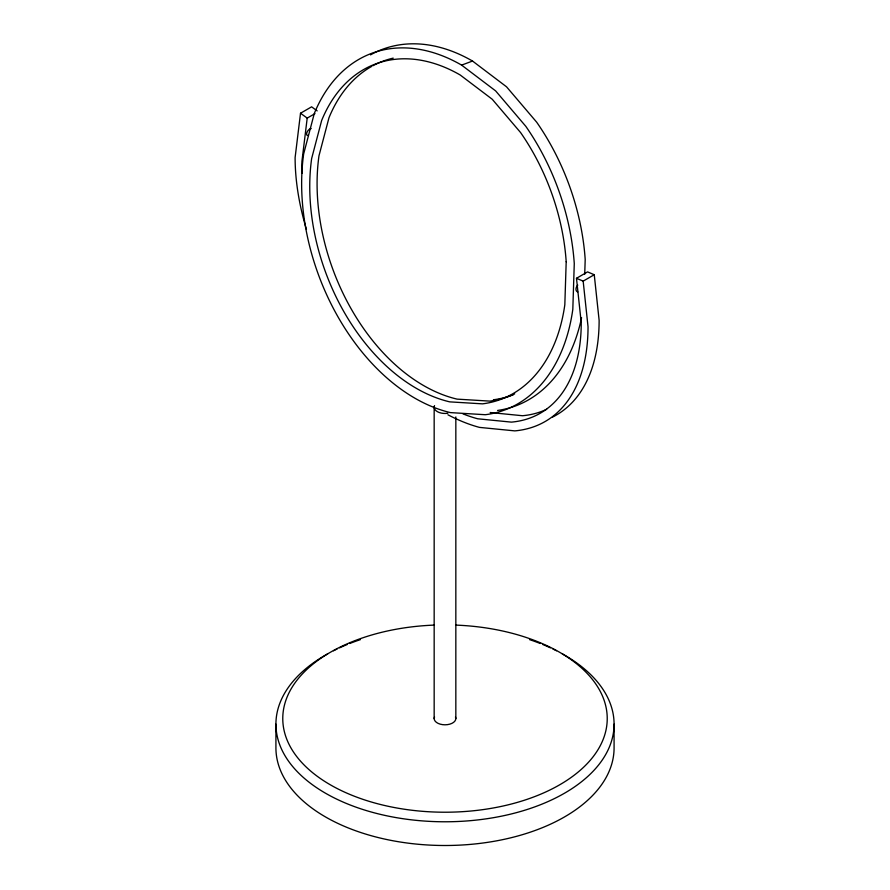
<?xml version="1.0" encoding="UTF-8"?>
<svg xmlns="http://www.w3.org/2000/svg" width="890" height="890" viewBox="0 0 890 890"><rect width="100%" height="100%" fill="white"/><g stroke="black" fill="none" stroke-linecap="round" stroke-linejoin="round"><path stroke-width="1.33" d="M584.719 274.287L585.197 259.513A190.315 127.292 69.5 0 0 536.681 122.197L506.555 86.82L472.523 61.043A190.315 127.292 69.5 0 0 370.518 54.869M317.174 110.894L311.611 106.833L300.52 113.23L295.113 157.586A207.125 119.583 60 0 0 306.46 229.409M314.96 113.631L307.206 118.103L301.91 161.502A197.524 114.042 60 0 0 302.255 173.172M462.945 413.861A197.524 114.042 60 0 0 477.719 418.79L511.405 422.127A197.524 114.042 60 0 0 581.237 322.781L576.486 278.292L587.567 271.884L594.253 274.732L599.126 320.3A207.125 119.583 60 0 1 552.657 417.043M576.486 278.292L583.161 281.129L594.253 274.732M461.61 65.115L495.641 90.902L525.768 126.28A190.315 127.292 69.5 0 1 574.273 263.596L572.815 309.342A190.315 127.292 69.5 0 1 485.284 414.718L450.496 412.615A190.315 127.292 69.5 0 1 303.657 153.948L314.292 113.497A190.315 127.292 69.5 0 1 461.61 65.115L472.523 61.043M490.19 412.526L522.497 415.73A197.524 114.042 60 0 0 546.638 409.3M300.52 113.23L307.206 118.103M583.161 281.129L588.034 326.708A207.125 119.583 60 0 1 514.809 430.882L479.476 427.389A207.125 119.583 60 0 1 447.926 414.773M614.078 724.149L614.078 747.878A169.078 97.622 0 0 1 445 845.5A169.078 97.622 0 0 1 275.922 747.878L275.922 724.149M455.836 416.954L455.836 718.553M434.164 407.22L434.164 718.553M577.766 291.887A4.027 2.614 -67 0 1 575.997 289.228A4.027 2.614 -67 0 1 577.777 285.111M513.285 394.704A179.023 119.738 69.5 0 1 493.416 399.766M581.582 317.641A190.315 127.292 69.5 0 1 497.588 410.446M371.597 66.461A179.023 119.738 69.5 0 0 328.977 117.769L318.976 155.817A179.023 119.738 69.5 0 0 457.104 399.132L489.823 401.112A179.023 119.738 69.5 0 0 514.709 393.858M372.788 65.804A179.023 119.738 69.5 0 1 393.213 58.128M308.341 135.402A4.027 2.002 -53.9 0 1 306.95 132.388A4.027 2.002 -53.9 0 1 311.189 128.572M562.324 653.861A169.078 97.622 0 0 1 565.295 792.756A169.078 97.622 0 0 1 324.705 792.756A169.078 97.622 0 0 1 327.676 653.861M333.483 650.779A169.078 97.622 0 0 1 337.099 648.999M339.568 647.842A169.078 97.622 0 0 1 347.189 644.527M349.792 643.481A169.078 97.622 0 0 1 360.461 639.61M529.539 639.61A169.078 97.622 0 0 1 540.208 643.481M542.811 644.527A169.078 97.622 0 0 1 550.432 647.842M552.901 648.999A169.078 97.622 0 0 1 556.517 650.779M447.803 413.26A10.836 6.252 0 0 1 434.531 405.606M455.469 716.94A10.836 6.252 0 0 1 445 724.805A10.836 6.252 0 0 1 434.531 716.94M455.903 625.103A162.225 93.661 0 0 1 583.64 767.191A162.225 93.661 0 0 1 306.36 767.191A162.225 93.661 0 0 1 434.098 625.103M566.196 261.704L564.827 304.736A179.023 119.738 69.5 0 1 482.491 403.849L449.762 401.868A179.023 119.738 69.5 0 1 311.645 158.565L321.646 120.506A179.023 119.738 69.5 0 1 460.219 75.005L492.237 99.257L520.572 132.532A179.023 119.738 69.5 0 1 566.196 261.704"/></g></svg>
